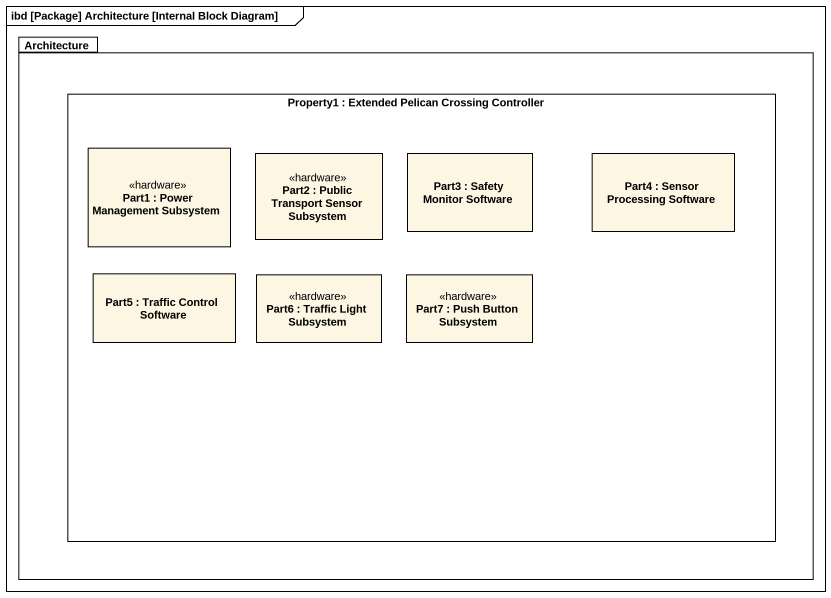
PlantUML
@startuml
mainframe ibd [Package] Architecture [Internal Block Diagram]
package Architecture {
  rectangle "Property1 : Extended Pelican Crossing Controller" as Property1 {
    rectangle "Part1 : Power Management Subsystem" as Part1 <<hardware>>
    rectangle "Part2 : Public Transport Sensor Subsystem" as Part2 <<hardware>>
    rectangle "Part3 : Safety Monitor Software" as Part3
    rectangle "Part4 : Sensor Processing Software" as Part4
    rectangle "Part5 : Traffic Control Software" as Part5
    rectangle "Part6 : Traffic Light Subsystem" as Part6 <<hardware>>
    rectangle "Part7 : Push Button Subsystem" as Part7 <<hardware>>
  }
}
@enduml
